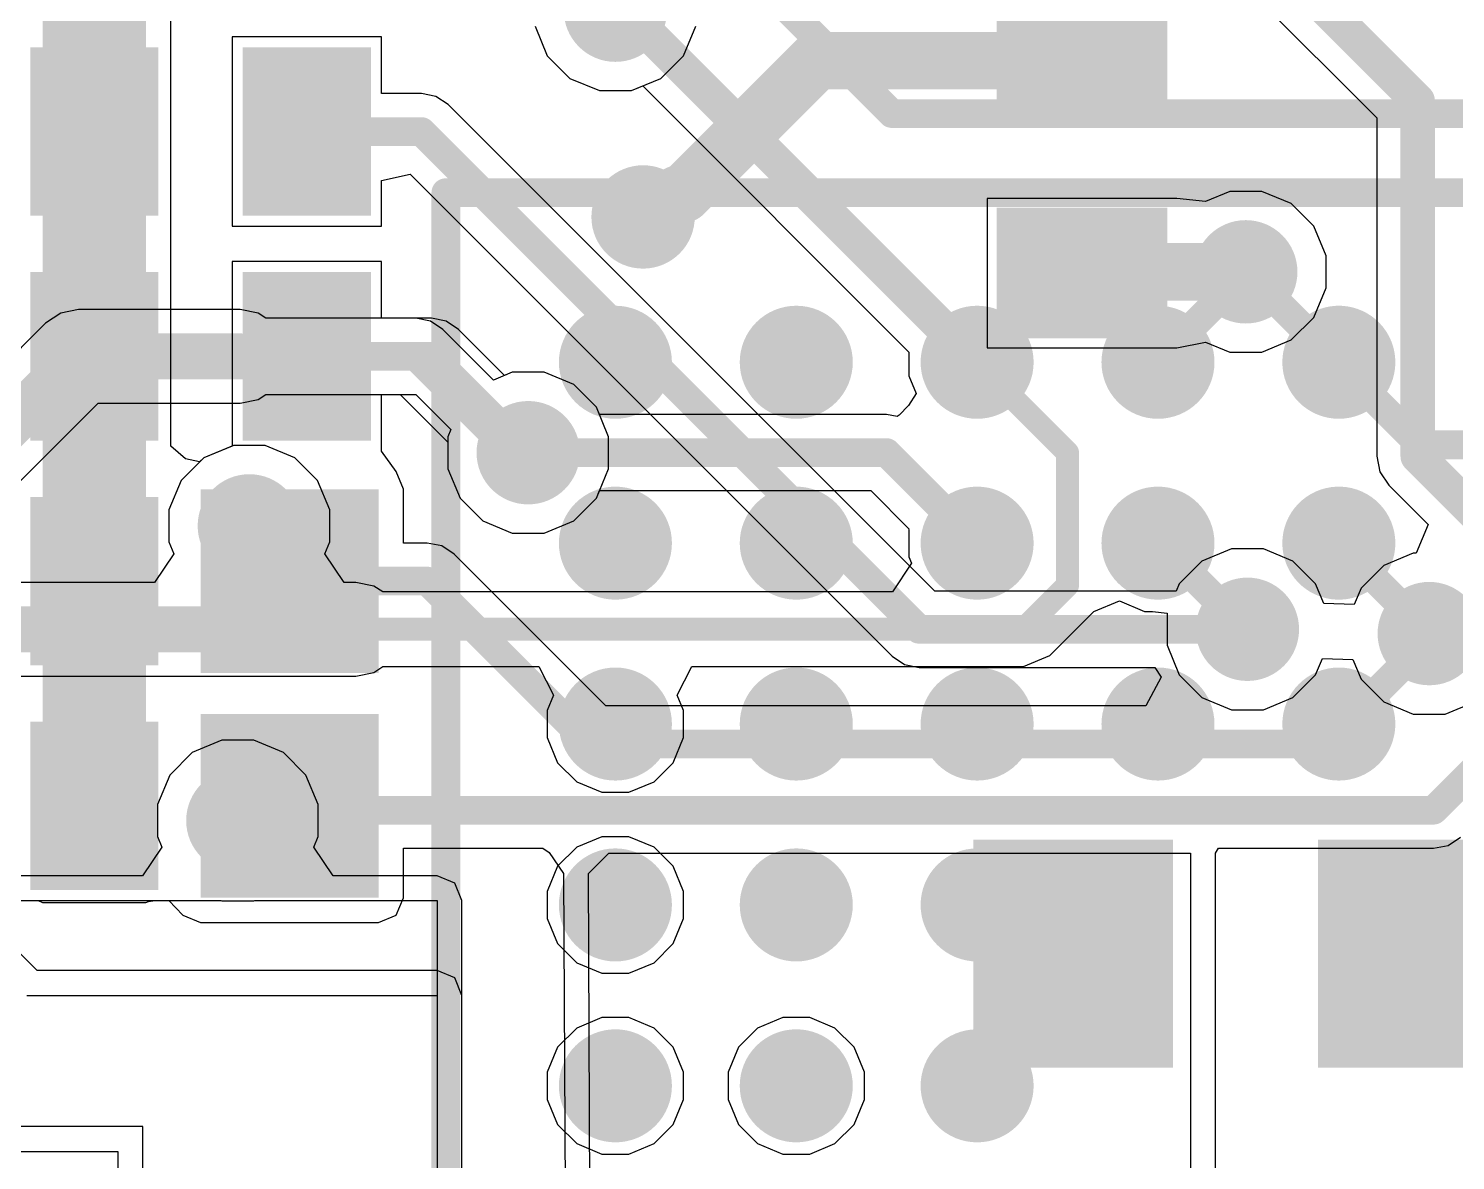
# Model space of a CAD drawing. Header units: millimetres. Extents: x -12 to 5428, y 0 to 5422.
# Drawn here: x 17.31 to 23.62, y 14.78 to 19.79 of the extents above; entities that cross this region are included whole.
import ezdxf

# ---------------------------------------------------------------- set-up
doc = ezdxf.new("R2010")
doc.units = ezdxf.units.MM
for name, color, linetype in [('BottomLayer', 5, 'Continuous'), ('BottomPaste', 16, 'Continuous'), ('BottomSolder', 6, 'Continuous'), ('TopLayer', 1, 'Continuous'), ('TopOverlay', 2, 'Continuous'), ('TopPaste', 8, 'Continuous'), ('TopSolder', 216, 'Continuous'), ('ViaHoleLayer', 16, 'Continuous')]:
    doc.layers.add(name, color=color, linetype=linetype)

# ---------------------------------------------------------------- blocks, each defined once
blk = doc.blocks.new('180_FCBGA__15X15__2')
at = {"layer": 'TopLayer'}
h = blk.add_hatch(color=1, dxfattribs=at)
edge = h.paths.add_edge_path()
edge.add_arc((5.2, -3.6), 0.2, 0, 360)
h = blk.add_hatch(color=1, dxfattribs=at)
edge = h.paths.add_edge_path()
edge.add_arc((6, -3.6), 0.2, 0, 360)
h = blk.add_hatch(color=1, dxfattribs=at)
edge = h.paths.add_edge_path()
edge.add_arc((6.8, -3.6), 0.2, 0, 360)
h = blk.add_hatch(color=1, dxfattribs=at)
edge = h.paths.add_edge_path()
edge.add_arc((5.2, -4.4), 0.2, 0, 360)
h = blk.add_hatch(color=1, dxfattribs=at)
edge = h.paths.add_edge_path()
edge.add_arc((6, -4.4), 0.2, 0, 360)
h = blk.add_hatch(color=1, dxfattribs=at)
edge = h.paths.add_edge_path()
edge.add_arc((6.8, -4.4), 0.2, 0, 360)
h = blk.add_hatch(color=1, dxfattribs=at)
edge = h.paths.add_edge_path()
edge.add_arc((3.6, -5.2), 0.2, 0, 360)
h = blk.add_hatch(color=1, dxfattribs=at)
edge = h.paths.add_edge_path()
edge.add_arc((4.4, -5.2), 0.2, 0, 360)
h = blk.add_hatch(color=1, dxfattribs=at)
edge = h.paths.add_edge_path()
edge.add_arc((5.2, -5.2), 0.2, 0, 360)
h = blk.add_hatch(color=1, dxfattribs=at)
edge = h.paths.add_edge_path()
edge.add_arc((6, -5.2), 0.2, 0, 360)
h = blk.add_hatch(color=1, dxfattribs=at)
edge = h.paths.add_edge_path()
edge.add_arc((6.8, -5.2), 0.2, 0, 360)
h = blk.add_hatch(color=1, dxfattribs=at)
edge = h.paths.add_edge_path()
edge.add_arc((3.6, -6), 0.2, 0, 360)
h = blk.add_hatch(color=1, dxfattribs=at)
edge = h.paths.add_edge_path()
edge.add_arc((4.4, -6), 0.2, 0, 360)
h = blk.add_hatch(color=1, dxfattribs=at)
edge = h.paths.add_edge_path()
edge.add_arc((5.2, -6), 0.2, 0, 360)
h = blk.add_hatch(color=1, dxfattribs=at)
edge = h.paths.add_edge_path()
edge.add_arc((6, -6), 0.2, 0, 360)
h = blk.add_hatch(color=1, dxfattribs=at)
edge = h.paths.add_edge_path()
edge.add_arc((6.8, -6), 0.2, 0, 360)
h = blk.add_hatch(color=1, dxfattribs=at)
edge = h.paths.add_edge_path()
edge.add_arc((3.6, -6.8), 0.2, 0, 360)
h = blk.add_hatch(color=1, dxfattribs=at)
edge = h.paths.add_edge_path()
edge.add_arc((4.4, -6.8), 0.2, 0, 360)
h = blk.add_hatch(color=1, dxfattribs=at)
edge = h.paths.add_edge_path()
edge.add_arc((5.2, -6.8), 0.2, 0, 360)
h = blk.add_hatch(color=1, dxfattribs=at)
edge = h.paths.add_edge_path()
edge.add_arc((6, -6.8), 0.2, 0, 360)
h = blk.add_hatch(color=1, dxfattribs=at)
edge = h.paths.add_edge_path()
edge.add_arc((6.8, -6.8), 0.2, 0, 360)
at = {"layer": 'TopPaste'}
h = blk.add_hatch(color=8, dxfattribs=at)
edge = h.paths.add_edge_path()
edge.add_arc((5.2, -3.6), 0.2, 0, 360)
h = blk.add_hatch(color=8, dxfattribs=at)
edge = h.paths.add_edge_path()
edge.add_arc((6, -3.6), 0.2, 0, 360)
h = blk.add_hatch(color=8, dxfattribs=at)
edge = h.paths.add_edge_path()
edge.add_arc((6.8, -3.6), 0.2, 0, 360)
h = blk.add_hatch(color=8, dxfattribs=at)
edge = h.paths.add_edge_path()
edge.add_arc((5.2, -4.4), 0.2, 0, 360)
h = blk.add_hatch(color=8, dxfattribs=at)
edge = h.paths.add_edge_path()
edge.add_arc((6, -4.4), 0.2, 0, 360)
h = blk.add_hatch(color=8, dxfattribs=at)
edge = h.paths.add_edge_path()
edge.add_arc((6.8, -4.4), 0.2, 0, 360)
h = blk.add_hatch(color=8, dxfattribs=at)
edge = h.paths.add_edge_path()
edge.add_arc((3.6, -5.2), 0.2, 0, 360)
h = blk.add_hatch(color=8, dxfattribs=at)
edge = h.paths.add_edge_path()
edge.add_arc((4.4, -5.2), 0.2, 0, 360)
h = blk.add_hatch(color=8, dxfattribs=at)
edge = h.paths.add_edge_path()
edge.add_arc((5.2, -5.2), 0.2, 0, 360)
h = blk.add_hatch(color=8, dxfattribs=at)
edge = h.paths.add_edge_path()
edge.add_arc((6, -5.2), 0.2, 0, 360)
h = blk.add_hatch(color=8, dxfattribs=at)
edge = h.paths.add_edge_path()
edge.add_arc((6.8, -5.2), 0.2, 0, 360)
h = blk.add_hatch(color=8, dxfattribs=at)
edge = h.paths.add_edge_path()
edge.add_arc((3.6, -6), 0.2, 0, 360)
h = blk.add_hatch(color=8, dxfattribs=at)
edge = h.paths.add_edge_path()
edge.add_arc((4.4, -6), 0.2, 0, 360)
h = blk.add_hatch(color=8, dxfattribs=at)
edge = h.paths.add_edge_path()
edge.add_arc((5.2, -6), 0.2, 0, 360)
h = blk.add_hatch(color=8, dxfattribs=at)
edge = h.paths.add_edge_path()
edge.add_arc((6, -6), 0.2, 0, 360)
h = blk.add_hatch(color=8, dxfattribs=at)
edge = h.paths.add_edge_path()
edge.add_arc((6.8, -6), 0.2, 0, 360)
h = blk.add_hatch(color=8, dxfattribs=at)
edge = h.paths.add_edge_path()
edge.add_arc((3.6, -6.8), 0.2, 0, 360)
h = blk.add_hatch(color=8, dxfattribs=at)
edge = h.paths.add_edge_path()
edge.add_arc((4.4, -6.8), 0.2, 0, 360)
h = blk.add_hatch(color=8, dxfattribs=at)
edge = h.paths.add_edge_path()
edge.add_arc((5.2, -6.8), 0.2, 0, 360)
h = blk.add_hatch(color=8, dxfattribs=at)
edge = h.paths.add_edge_path()
edge.add_arc((6, -6.8), 0.2, 0, 360)
h = blk.add_hatch(color=8, dxfattribs=at)
edge = h.paths.add_edge_path()
edge.add_arc((6.8, -6.8), 0.2, 0, 360)
at = {"layer": 'TopOverlay', "const_width": 0.127}
for points in [[(7.55, 7.55), (7.55, -7.55)], [(7.55, -7.55), (-7.55, -7.55)]]:
    blk.add_lwpolyline(points, dxfattribs=at)
at = {"layer": 'TopOverlay', "const_width": 0.0635}
blk.add_lwpolyline([(7.5183, -7.55, 1), (7.5818, -7.55, 1)], format="xyb", close=True, dxfattribs=at)
blk.add_lwpolyline([(7.5183, -7.55, 1), (7.5818, -7.55, 1)], format="xyb", close=True, dxfattribs=at)
at = {"layer": 'TopSolder'}
for points, const_width in [([(5.325, -3.6, 1), (5.075, -3.6, 1)], 0.25), ([(6.125, -3.6, 1), (5.875, -3.6, 1)], 0.25), ([(6.925, -3.6, 1), (6.675, -3.6, 1)], 0.25), ([(5.0125, -3.6, 1), (5.1375, -3.6, 1)], 0.125), ([(5.2625, -3.6, 1), (5.3875, -3.6, 1)], 0.125), ([(5.8125, -3.6, 1), (5.9375, -3.6, 1)], 0.125), ([(6.0625, -3.6, 1), (6.1875, -3.6, 1)], 0.125), ([(6.6125, -3.6, 1), (6.7375, -3.6, 1)], 0.125), ([(6.8625, -3.6, 1), (6.9875, -3.6, 1)], 0.125), ([(5.325, -4.4, 1), (5.075, -4.4, 1)], 0.25), ([(6.125, -4.4, 1), (5.875, -4.4, 1)], 0.25), ([(6.925, -4.4, 1), (6.675, -4.4, 1)], 0.25), ([(5.0125, -4.4, 1), (5.1375, -4.4, 1)], 0.125), ([(5.2625, -4.4, 1), (5.3875, -4.4, 1)], 0.125), ([(5.8125, -4.4, 1), (5.9375, -4.4, 1)], 0.125), ([(6.0625, -4.4, 1), (6.1875, -4.4, 1)], 0.125), ([(6.6125, -4.4, 1), (6.7375, -4.4, 1)], 0.125), ([(6.8625, -4.4, 1), (6.9875, -4.4, 1)], 0.125), ([(3.725, -5.2, 1), (3.475, -5.2, 1)], 0.25), ([(4.525, -5.2, 1), (4.275, -5.2, 1)], 0.25), ([(5.325, -5.2, 1), (5.075, -5.2, 1)], 0.25), ([(6.125, -5.2, 1), (5.875, -5.2, 1)], 0.25), ([(6.925, -5.2, 1), (6.675, -5.2, 1)], 0.25), ([(3.4125, -5.2, 1), (3.5375, -5.2, 1)], 0.125), ([(3.6625, -5.2, 1), (3.7875, -5.2, 1)], 0.125), ([(4.2125, -5.2, 1), (4.3375, -5.2, 1)], 0.125), ([(4.4625, -5.2, 1), (4.5875, -5.2, 1)], 0.125), ([(5.0125, -5.2, 1), (5.1375, -5.2, 1)], 0.125), ([(5.2625, -5.2, 1), (5.3875, -5.2, 1)], 0.125), ([(5.8125, -5.2, 1), (5.9375, -5.2, 1)], 0.125), ([(6.0625, -5.2, 1), (6.1875, -5.2, 1)], 0.125), ([(6.6125, -5.2, 1), (6.7375, -5.2, 1)], 0.125), ([(6.8625, -5.2, 1), (6.9875, -5.2, 1)], 0.125), ([(3.725, -6, 1), (3.475, -6, 1)], 0.25), ([(4.525, -6, 1), (4.275, -6, 1)], 0.25), ([(5.325, -6, 1), (5.075, -6, 1)], 0.25), ([(6.125, -6, 1), (5.875, -6, 1)], 0.25), ([(6.925, -6, 1), (6.675, -6, 1)], 0.25), ([(3.4125, -6, 1), (3.5375, -6, 1)], 0.125), ([(3.6625, -6, 1), (3.7875, -6, 1)], 0.125), ([(4.2125, -6, 1), (4.3375, -6, 1)], 0.125), ([(4.4625, -6, 1), (4.5875, -6, 1)], 0.125), ([(5.0125, -6, 1), (5.1375, -6, 1)], 0.125), ([(5.2625, -6, 1), (5.3875, -6, 1)], 0.125), ([(5.8125, -6, 1), (5.9375, -6, 1)], 0.125), ([(6.0625, -6, 1), (6.1875, -6, 1)], 0.125), ([(6.6125, -6, 1), (6.7375, -6, 1)], 0.125), ([(6.8625, -6, 1), (6.9875, -6, 1)], 0.125), ([(3.725, -6.8, 1), (3.475, -6.8, 1)], 0.25), ([(4.525, -6.8, 1), (4.275, -6.8, 1)], 0.25), ([(5.325, -6.8, 1), (5.075, -6.8, 1)], 0.25), ([(6.125, -6.8, 1), (5.875, -6.8, 1)], 0.25), ([(6.925, -6.8, 1), (6.675, -6.8, 1)], 0.25), ([(3.4125, -6.8, 1), (3.5375, -6.8, 1)], 0.125), ([(3.6625, -6.8, 1), (3.7875, -6.8, 1)], 0.125), ([(4.2125, -6.8, 1), (4.3375, -6.8, 1)], 0.125), ([(4.4625, -6.8, 1), (4.5875, -6.8, 1)], 0.125), ([(5.0125, -6.8, 1), (5.1375, -6.8, 1)], 0.125), ([(5.2625, -6.8, 1), (5.3875, -6.8, 1)], 0.125), ([(5.8125, -6.8, 1), (5.9375, -6.8, 1)], 0.125), ([(6.0625, -6.8, 1), (6.1875, -6.8, 1)], 0.125), ([(6.6125, -6.8, 1), (6.7375, -6.8, 1)], 0.125), ([(6.8625, -6.8, 1), (6.9875, -6.8, 1)], 0.125)]:
    blk.add_lwpolyline(points, format="xyb", close=True, dxfattribs=dict(at, const_width=const_width))
blk = doc.blocks.new('R___0402_B_84')
at = {"layer": 'BottomLayer'}
for points in [[(-0.2413, 0.3175), (-0.2413, -0.3175), (-0.6985, -0.3175), (-0.6985, 0.3175)], [(0.6985, 0.3175), (0.6985, -0.3175), (0.2413, -0.3175), (0.2413, 0.3175)]]:
    blk.add_hatch(color=5, dxfattribs=at).paths.add_polyline_path(points)
at = {"layer": 'BottomPaste'}
for points in [[(-0.2413, 0.3175), (-0.2413, -0.3175), (-0.6985, -0.3175), (-0.6985, 0.3175)], [(0.6985, 0.3175), (0.6985, -0.3175), (0.2413, -0.3175), (0.2413, 0.3175)]]:
    blk.add_hatch(color=16, dxfattribs=at).paths.add_polyline_path(points)
at = {"layer": 'BottomSolder'}
for points in [[(-0.1863, 0.3725), (-0.1863, -0.3725), (-0.7535, -0.3725), (-0.7535, 0.3725)], [(0.7535, 0.3725), (0.7535, -0.3725), (0.1863, -0.3725), (0.1863, 0.3725)]]:
    blk.add_hatch(color=6, dxfattribs=at).paths.add_polyline_path(points)
blk = doc.blocks.new('R___0402_B_88')
at = {"layer": 'BottomLayer'}
for points in [[(-0.2413, 0.3175), (-0.2413, -0.3175), (-0.6985, -0.3175), (-0.6985, 0.3175)], [(0.6985, 0.3175), (0.6985, -0.3175), (0.2413, -0.3175), (0.2413, 0.3175)]]:
    blk.add_hatch(color=5, dxfattribs=at).paths.add_polyline_path(points)
at = {"layer": 'BottomPaste'}
for points in [[(-0.2413, 0.3175), (-0.2413, -0.3175), (-0.6985, -0.3175), (-0.6985, 0.3175)], [(0.6985, 0.3175), (0.6985, -0.3175), (0.2413, -0.3175), (0.2413, 0.3175)]]:
    blk.add_hatch(color=16, dxfattribs=at).paths.add_polyline_path(points)
at = {"layer": 'BottomSolder'}
for points in [[(-0.1863, 0.3725), (-0.1863, -0.3725), (-0.7535, -0.3725), (-0.7535, 0.3725)], [(0.7535, 0.3725), (0.7535, -0.3725), (0.1863, -0.3725), (0.1863, 0.3725)]]:
    blk.add_hatch(color=6, dxfattribs=at).paths.add_polyline_path(points)
blk = doc.blocks.new('R___0402_B_90')
at = {"layer": 'BottomLayer'}
for points in [[(-0.2413, 0.3175), (-0.2413, -0.3175), (-0.6985, -0.3175), (-0.6985, 0.3175)], [(0.6985, 0.3175), (0.6985, -0.3175), (0.2413, -0.3175), (0.2413, 0.3175)]]:
    blk.add_hatch(color=5, dxfattribs=at).paths.add_polyline_path(points)
at = {"layer": 'BottomPaste'}
for points in [[(-0.2413, 0.3175), (-0.2413, -0.3175), (-0.6985, -0.3175), (-0.6985, 0.3175)], [(0.6985, 0.3175), (0.6985, -0.3175), (0.2413, -0.3175), (0.2413, 0.3175)]]:
    blk.add_hatch(color=16, dxfattribs=at).paths.add_polyline_path(points)
at = {"layer": 'BottomSolder'}
for points in [[(-0.1863, 0.3725), (-0.1863, -0.3725), (-0.7535, -0.3725), (-0.7535, 0.3725)], [(0.7535, 0.3725), (0.7535, -0.3725), (0.1863, -0.3725), (0.1863, 0.3725)]]:
    blk.add_hatch(color=6, dxfattribs=at).paths.add_polyline_path(points)
blk = doc.blocks.new('R___0402_B_91')
at = {"layer": 'BottomLayer'}
for points in [[(-0.2413, 0.3175), (-0.2413, -0.3175), (-0.6985, -0.3175), (-0.6985, 0.3175)], [(0.6985, 0.3175), (0.6985, -0.3175), (0.2413, -0.3175), (0.2413, 0.3175)]]:
    blk.add_hatch(color=5, dxfattribs=at).paths.add_polyline_path(points)
at = {"layer": 'BottomPaste'}
for points in [[(-0.2413, 0.3175), (-0.2413, -0.3175), (-0.6985, -0.3175), (-0.6985, 0.3175)], [(0.6985, 0.3175), (0.6985, -0.3175), (0.2413, -0.3175), (0.2413, 0.3175)]]:
    blk.add_hatch(color=16, dxfattribs=at).paths.add_polyline_path(points)
at = {"layer": 'BottomSolder'}
for points in [[(-0.1863, 0.3725), (-0.1863, -0.3725), (-0.7535, -0.3725), (-0.7535, 0.3725)], [(0.7535, 0.3725), (0.7535, -0.3725), (0.1863, -0.3725), (0.1863, 0.3725)]]:
    blk.add_hatch(color=6, dxfattribs=at).paths.add_polyline_path(points)
blk = doc.blocks.new('C___0402_B_147')
at = {"layer": 'BottomLayer'}
for points in [[(-0.2413, 0.3175), (-0.2413, -0.3175), (-0.6985, -0.3175), (-0.6985, 0.3175)], [(0.6985, 0.3175), (0.6985, -0.3175), (0.2413, -0.3175), (0.2413, 0.3175)]]:
    blk.add_hatch(color=5, dxfattribs=at).paths.add_polyline_path(points)
at = {"layer": 'BottomPaste'}
for points in [[(-0.2413, 0.3175), (-0.2413, -0.3175), (-0.6985, -0.3175), (-0.6985, 0.3175)], [(0.6985, 0.3175), (0.6985, -0.3175), (0.2413, -0.3175), (0.2413, 0.3175)]]:
    blk.add_hatch(color=16, dxfattribs=at).paths.add_polyline_path(points)
at = {"layer": 'BottomSolder'}
for points in [[(-0.1813, 0.3775), (-0.1813, -0.3775), (-0.7585, -0.3775), (-0.7585, 0.3775)], [(0.7585, 0.3775), (0.7585, -0.3775), (0.1813, -0.3775), (0.1813, 0.3775)]]:
    blk.add_hatch(color=6, dxfattribs=at).paths.add_polyline_path(points)
blk = doc.blocks.new('C___0603_B_161')
at = {"layer": 'BottomLayer'}
for points in [[(-1.143, -0.4445), (-1.143, 0.4445), (-0.381, 0.4445), (-0.381, -0.4445)], [(0.381, -0.4445), (0.381, 0.4445), (1.143, 0.4445), (1.143, -0.4445)]]:
    blk.add_hatch(color=5, dxfattribs=at).paths.add_polyline_path(points)
at = {"layer": 'BottomPaste'}
for points in [[(-1.143, -0.4445), (-1.143, 0.4445), (-0.381, 0.4445), (-0.381, -0.4445)], [(0.381, -0.4445), (0.381, 0.4445), (1.143, 0.4445), (1.143, -0.4445)]]:
    blk.add_hatch(color=16, dxfattribs=at).paths.add_polyline_path(points)
at = {"layer": 'BottomSolder'}
for points in [[(-1.203, -0.5045), (-1.203, 0.5045), (-0.321, 0.5045), (-0.321, -0.5045)], [(0.321, -0.5045), (0.321, 0.5045), (1.203, 0.5045), (1.203, -0.5045)]]:
    blk.add_hatch(color=6, dxfattribs=at).paths.add_polyline_path(points)

msp = doc.modelspace()

# ---------------------------------------------------------------- hatches: boundary and pattern name
at = {"layer": 'BottomLayer'}
for points in [[(17.3736, 16.0336), (17.8308, 16.0336), (17.8308, 20.6446), (17.3736, 20.6446)], [(18.0721, 16.9387), (18.8595, 16.9387), (18.8595, 17.7515), (18.0721, 17.7515)], [(18.0721, 15.9447), (18.8595, 15.9447), (18.8595, 16.7575), (18.0721, 16.7575)]]:
    msp.add_hatch(color=5, dxfattribs=at).paths.add_polyline_path(points)
h = msp.add_hatch(color=5, dxfattribs=at)
edge = h.paths.add_edge_path()
edge.add_arc((19.9072, 19.8699), 0.2286, 0, 360)
h = msp.add_hatch(color=5, dxfattribs=at)
edge = h.paths.add_edge_path()
edge.add_arc((20.0296, 18.9555), 0.2286, 0, 360)
h = msp.add_hatch(color=5, dxfattribs=at)
edge = h.paths.add_edge_path()
edge.add_arc((22.6954, 18.7128), 0.2286, 0, 360)
h = msp.add_hatch(color=5, dxfattribs=at)
edge = h.paths.add_edge_path()
edge.add_arc((19.5216, 17.9128), 0.2286, 0, 360)
h = msp.add_hatch(color=5, dxfattribs=at)
edge = h.paths.add_edge_path()
edge.add_arc((18.288, 17.5891), 0.2286, 0, 360)
h = msp.add_hatch(color=5, dxfattribs=at)
edge = h.paths.add_edge_path()
edge.add_arc((22.7027, 17.1319), 0.2286, 0, 360)
h = msp.add_hatch(color=5, dxfattribs=at)
edge = h.paths.add_edge_path()
edge.add_arc((23.5072, 17.1128), 0.2286, 0, 360)
h = msp.add_hatch(color=5, dxfattribs=at)
edge = h.paths.add_edge_path()
edge.add_arc((18.2372, 16.2858), 0.2286, 0, 360)
at = {"layer": 'TopLayer'}
h = msp.add_hatch(color=1, dxfattribs=at)
edge = h.paths.add_edge_path()
edge.add_arc((19.9072, 19.8699), 0.2286, 0, 360)
h = msp.add_hatch(color=1, dxfattribs=at)
edge = h.paths.add_edge_path()
edge.add_arc((20.0296, 18.9555), 0.2286, 0, 360)
h = msp.add_hatch(color=1, dxfattribs=at)
edge = h.paths.add_edge_path()
edge.add_arc((22.6954, 18.7128), 0.2286, 0, 360)
h = msp.add_hatch(color=1, dxfattribs=at)
edge = h.paths.add_edge_path()
edge.add_arc((19.5216, 17.9128), 0.2286, 0, 360)
h = msp.add_hatch(color=1, dxfattribs=at)
edge = h.paths.add_edge_path()
edge.add_arc((18.288, 17.5891), 0.2286, 0, 360)
h = msp.add_hatch(color=1, dxfattribs=at)
edge = h.paths.add_edge_path()
edge.add_arc((22.7027, 17.1319), 0.2286, 0, 360)
h = msp.add_hatch(color=1, dxfattribs=at)
edge = h.paths.add_edge_path()
edge.add_arc((23.5072, 17.1128), 0.2286, 0, 360)
h = msp.add_hatch(color=1, dxfattribs=at)
edge = h.paths.add_edge_path()
edge.add_arc((18.2372, 16.2858), 0.2286, 0, 360)
at = {"layer": 'ViaHoleLayer'}
h = msp.add_hatch(color=16, dxfattribs=at)
edge = h.paths.add_edge_path()
edge.add_arc((19.9072, 19.8699), 0.1016, 0, 360)
h = msp.add_hatch(color=16, dxfattribs=at)
edge = h.paths.add_edge_path()
edge.add_arc((20.0296, 18.9555), 0.1016, 0, 360)
h = msp.add_hatch(color=16, dxfattribs=at)
edge = h.paths.add_edge_path()
edge.add_arc((22.6954, 18.7128), 0.1016, 0, 360)
h = msp.add_hatch(color=16, dxfattribs=at)
edge = h.paths.add_edge_path()
edge.add_arc((19.5216, 17.9128), 0.1016, 0, 360)
h = msp.add_hatch(color=16, dxfattribs=at)
edge = h.paths.add_edge_path()
edge.add_arc((18.288, 17.5891), 0.1016, 0, 360)
h = msp.add_hatch(color=16, dxfattribs=at)
edge = h.paths.add_edge_path()
edge.add_arc((22.7027, 17.1319), 0.1016, 0, 360)
h = msp.add_hatch(color=16, dxfattribs=at)
edge = h.paths.add_edge_path()
edge.add_arc((23.5072, 17.1128), 0.1016, 0, 360)
h = msp.add_hatch(color=16, dxfattribs=at)
edge = h.paths.add_edge_path()
edge.add_arc((18.2372, 16.2858), 0.1016, 0, 360)

# ---------------------------------------------------------------- linework, layer by layer
at = {"layer": 'BottomLayer'}
for p, q in [((21.9628, 20.7055), (23.2747, 19.3936)), ((17.9408, 17.9416), (17.9408, 20.6446)), ((19.5516, 19.7992), (19.6057, 19.6685)), ((20.2087, 19.6685), (20.2628, 19.7992)), ((18.8722, 19.7522), (18.2118, 19.7522)), ((18.2118, 19.7522), (18.2118, 18.914)), ((18.8722, 19.5014), (18.8722, 19.7522)), ((19.6057, 19.6685), (19.7058, 19.5684)), ((20.1086, 19.5684), (20.2087, 19.6685)), ((19.7058, 19.5684), (19.8365, 19.5143)), ((19.9779, 19.5143), (20.1086, 19.5684)), ((19.8365, 19.5143), (19.9779, 19.5143)), ((19.0491, 19.5014), (18.8722, 19.5014)), ((19.1135, 19.4886), (19.0491, 19.5014)), ((19.1681, 19.4521), (19.1135, 19.4886)), ((21.32, 17.3002), (19.1681, 19.4521)), ((23.2747, 19.3936), (23.2747, 17.8976)), ((18.8722, 19.1169), (18.9992, 19.1449)), ((18.9992, 19.1449), (21.1313, 17.0128)), ((18.8722, 18.914), (18.8722, 19.1169)), ((22.6247, 19.0684), (22.5171, 19.0238)), ((22.7661, 19.0684), (22.6247, 19.0684)), ((22.8968, 19.0142), (22.7661, 19.0684)), ((22.3901, 19.0374), (21.5519, 19.0374)), ((21.5519, 19.0374), (21.5519, 18.377)), ((22.5171, 19.0238), (22.3901, 19.0374)), ((22.3901, 19.0374), (22.3901, 19.0374)), ((22.3901, 19.0374), (22.3901, 19.0374)), ((22.9969, 18.9142), (22.8968, 19.0142)), ((18.2118, 18.914), (18.8722, 18.914)), ((23.051, 18.7835), (22.9969, 18.9142)), ((18.8722, 18.7579), (18.2118, 18.7579)), ((18.2118, 18.7579), (18.2118, 17.9424)), ((18.8722, 18.5071), (18.8722, 18.7579)), ((23.051, 18.642), (23.051, 18.7835)), ((22.9969, 18.5113), (23.051, 18.642)), ((19.0944, 18.5071), (18.8722, 18.5071)), ((19.1588, 18.4943), (19.0944, 18.5071)), ((19.2134, 18.4578), (19.1588, 18.4943)), ((22.8968, 18.4113), (22.9969, 18.5113)), ((19.4169, 18.2543), (19.2134, 18.4578)), ((21.5519, 18.377), (22.3901, 18.377)), ((22.3901, 18.377), (22.5171, 18.4017)), ((22.3901, 18.377), (22.3901, 18.377)), ((22.5171, 18.4017), (22.6247, 18.3572)), ((22.7661, 18.3572), (22.8968, 18.4113)), ((22.6247, 18.3572), (22.7661, 18.3572)), ((19.4508, 18.2684), (19.4169, 18.2543)), ((19.5923, 18.2684), (19.4508, 18.2684)), ((19.723, 18.2142), (19.5923, 18.2684)), ((19.823, 18.1142), (19.723, 18.2142)), ((18.8722, 17.9197), (18.8722, 18.1705)), ((18.8722, 18.1705), (19.0247, 18.1705)), ((19.0247, 18.1705), (19.1793, 18.0158)), ((19.8772, 17.9835), (19.823, 18.1142)), ((19.1793, 18.0158), (19.166, 17.9835)), ((18.0063, 17.8858), (17.9408, 17.9416)), ((18.2118, 17.9424), (18.0866, 17.8905)), ((19.166, 17.9835), (19.166, 17.842)), ((19.8772, 17.842), (19.8772, 17.9835)), ((18.0678, 17.8717), (18.0063, 17.8858)), ((18.0866, 17.8905), (18.0678, 17.8717)), ((18.9372, 17.8292), (18.8722, 17.9197)), ((23.2747, 17.8976), (23.2885, 17.8282)), ((18.9695, 17.7515), (18.9372, 17.8292)), ((19.166, 17.842), (19.2201, 17.7113)), ((19.823, 17.7113), (19.8772, 17.842)), ((23.2885, 17.8282), (23.3278, 17.7694)), ((18.9695, 17.5134), (18.9695, 17.7515)), ((23.3278, 17.7694), (23.5019, 17.5954)), ((19.2201, 17.7113), (19.3201, 17.6113)), ((19.723, 17.6113), (19.823, 17.7113)), ((19.3201, 17.6113), (19.4508, 17.5572)), ((19.5923, 17.5572), (19.723, 17.6113)), ((19.4508, 17.5572), (19.5923, 17.5572)), ((23.5019, 17.5954), (23.4493, 17.4684)), ((19.0749, 17.5134), (18.9695, 17.5134)), ((19.1393, 17.5006), (19.0749, 17.5134)), ((19.1939, 17.4641), (19.1393, 17.5006)), ((22.632, 17.4875), (22.5013, 17.4333)), ((22.7734, 17.4875), (22.632, 17.4875)), ((22.9041, 17.4333), (22.7734, 17.4875)), ((19.8653, 16.7927), (19.1939, 17.4641)), ((22.5013, 17.4333), (22.4012, 17.3333)), ((23.0042, 17.3333), (22.9041, 17.4333)), ((23.4364, 17.4684), (23.3057, 17.4142)), ((23.4493, 17.4684), (23.4364, 17.4684)), ((23.3057, 17.4142), (23.2057, 17.3142)), ((22.3875, 17.3002), (21.32, 17.3002)), ((22.4012, 17.3333), (22.3875, 17.3002)), ((23.0402, 17.2464), (23.0042, 17.3333)), ((23.2057, 17.3142), (23.1756, 17.2416)), ((23.1756, 17.2416), (23.0402, 17.2464)), ((21.1313, 17.0128), (21.1859, 16.9764)), ((21.1859, 16.9764), (21.2503, 16.9635)), ((21.2503, 16.9635), (22.2927, 16.9635)), ((22.3219, 16.9197), (22.2541, 16.7927)), ((22.2927, 16.9635), (22.3219, 16.9197)), ((22.2541, 16.7927), (19.8653, 16.7927)), ((17.3496, 15.6228), (16.5435, 16.4288)), ((18.9695, 15.9447), (18.9695, 16.1634)), ((18.9695, 16.1634), (19.5868, 16.1634)), ((19.5868, 16.1634), (19.6141, 16.1448)), ((22.5609, 16.1417), (22.5755, 16.1634)), ((22.5755, 16.1634), (23.5262, 16.1634)), ((23.5262, 16.1634), (23.5906, 16.1763)), ((23.5906, 16.1763), (23.6452, 16.2127)), ((19.6141, 16.1448), (19.6777, 16.052)), ((19.788, 16.0517), (19.8776, 16.1417)), ((19.8776, 16.1417), (22.4509, 16.1417)), ((22.4509, 16.1417), (22.4509, 12.0146)), ((22.5609, 12.0146), (22.5609, 16.1417)), ((19.6777, 16.052), (19.6781, 16.0512)), ((19.6781, 16.0512), (19.6892, 13.5879)), ((19.7992, 13.5884), (19.788, 16.0517)), ((17.272, 15.932), (17.3534, 15.932)), ((17.3534, 15.932), (17.3736, 15.9236)), ((17.3736, 15.9236), (17.8308, 15.9236)), ((17.8308, 15.9236), (17.8419, 15.9282)), ((17.8419, 15.9282), (17.8694, 15.932)), ((17.8694, 15.932), (17.9324, 15.932)), ((17.9324, 15.932), (17.9943, 15.8669)), ((18.9372, 15.8669), (18.9695, 15.9447)), ((17.9943, 15.8669), (18.0721, 15.8347)), ((18.8595, 15.8347), (18.9372, 15.8669)), ((18.0721, 15.8347), (18.8595, 15.8347)), ((19.1185, 15.6228), (17.3496, 15.6228)), ((19.1963, 15.5905), (19.1185, 15.6228)), ((19.2285, 15.5128), (19.1963, 15.5905)), ((17.304, 15.5128), (19.1185, 15.5128)), ((19.1185, 15.5128), (19.1185, 13.5262)), ((19.2285, 13.5262), (19.2285, 15.5128))]:
    msp.add_line(p, q, dxfattribs=at)
for points, const_width in [([(22.0379, 20.8868), (23.456, 19.4687)], 0.1524), ([(20.2074, 19.0571), (20.7972, 19.647)], 0.254), ([(20.7972, 19.647), (21.971, 19.647)], 0.254), ([(23.456, 17.8976), (23.456, 19.4687)], 0.1524), ([(18.542, 19.3331), (19.0491, 19.3331)], 0.127), ([(19.0491, 19.3331), (21.2503, 17.1319)], 0.127), ([(20.1058, 18.9767), (20.1861, 19.0571)], 0.254), ([(20.1861, 19.0571), (20.2074, 19.0571)], 0.254), ([(20.1058, 18.9555), (20.1058, 18.9767)], 0.254), ([(21.971, 18.758), (22.0162, 18.7128)], 0.254), ([(22.0162, 18.7128), (22.6954, 18.7128)], 0.254), ([(18.542, 18.3388), (19.0944, 18.3388)], 0.127), ([(19.0944, 18.3388), (19.5204, 17.9128)], 0.127), ([(19.5204, 17.9128), (19.5216, 17.9128)], 0.127), ([(23.456, 17.8976), (23.809, 17.5446)], 0.1524), ([(18.288, 17.5891), (18.3769, 17.5891)], 0.127), ([(18.3769, 17.5891), (18.4262, 17.5397)], 0.127), ([(18.4262, 17.3451), (18.4262, 17.5397)], 0.127), ([(18.4262, 17.3451), (19.0749, 17.3451)], 0.127), ([(19.0749, 17.3451), (19.7956, 16.6244)], 0.127), ([(21.2503, 17.1319), (22.7027, 17.1319)], 0.127), ([(23.5262, 16.3318), (24.3072, 17.1128)], 0.127), ([(23.0442, 16.6244), (23.5199, 17.1001)], 0.127), ([(19.7956, 16.6244), (23.0442, 16.6244)], 0.127), ([(18.542, 16.3318), (18.542, 16.3511)], 0.127), ([(18.542, 16.3318), (23.5262, 16.3318)], 0.127)]:
    msp.add_lwpolyline(points, dxfattribs=dict(at, const_width=const_width))
for points, const_width in [([(20.7337, 19.647, 1), (20.8607, 19.647, 1)], 0.127), ([(20.7337, 19.647, 1), (20.8607, 19.647, 1)], 0.127), ([(21.9075, 19.647, 1), (22.0345, 19.647, 1)], 0.127), ([(23.4179, 19.4687, 1), (23.4941, 19.4687, 1)], 0.0762), ([(23.4179, 19.4687, 1), (23.4941, 19.4687, 1)], 0.0762), ([(18.5102, 19.3331, 1), (18.5737, 19.3331, 1)], 0.0635), ([(19.0173, 19.3331, 1), (19.0808, 19.3331, 1)], 0.0635), ([(19.0173, 19.3331, 1), (19.0808, 19.3331, 1)], 0.0635), ([(20.1226, 19.0571, 1), (20.2496, 19.0571, 1)], 0.127), ([(20.1226, 19.0571, 1), (20.2496, 19.0571, 1)], 0.127), ([(20.1439, 19.0571, 1), (20.2709, 19.0571, 1)], 0.127), ([(20.1439, 19.0571, 1), (20.2709, 19.0571, 1)], 0.127), ([(20.0423, 18.9767, 1), (20.1693, 18.9767, 1)], 0.127), ([(20.0423, 18.9767, 1), (20.1693, 18.9767, 1)], 0.127), ([(20.0423, 18.9555, 1), (20.1693, 18.9555, 1)], 0.127), ([(21.9075, 18.758, 1), (22.0345, 18.758, 1)], 0.127), ([(21.9527, 18.7128, 1), (22.0797, 18.7128, 1)], 0.127), ([(21.9527, 18.7128, 1), (22.0797, 18.7128, 1)], 0.127), ([(22.6319, 18.7128, 1), (22.7589, 18.7128, 1)], 0.127), ([(18.5102, 18.3388, 1), (18.5737, 18.3388, 1)], 0.0635), ([(19.0627, 18.3388, 1), (19.1262, 18.3388, 1)], 0.0635), ([(19.0627, 18.3388, 1), (19.1262, 18.3388, 1)], 0.0635), ([(19.4887, 17.9128, 1), (19.5522, 17.9128, 1)], 0.0635), ([(19.4887, 17.9128, 1), (19.5522, 17.9128, 1)], 0.0635), ([(19.4898, 17.9128, 1), (19.5533, 17.9128, 1)], 0.0635), ([(23.4179, 17.8976, 1), (23.4941, 17.8976, 1)], 0.0762), ([(23.4179, 17.8976, 1), (23.4941, 17.8976, 1)], 0.0762), ([(18.2562, 17.5891, 1), (18.3197, 17.5891, 1)], 0.0635), ([(18.3451, 17.5891, 1), (18.4086, 17.5891, 1)], 0.0635), ([(18.3451, 17.5891, 1), (18.4086, 17.5891, 1)], 0.0635), ([(18.3945, 17.5397, 1), (18.458, 17.5397, 1)], 0.0635), ([(18.3945, 17.5397, 1), (18.458, 17.5397, 1)], 0.0635), ([(18.3945, 17.3451, 1), (18.458, 17.3451, 1)], 0.0635), ([(18.3945, 17.3451, 1), (18.458, 17.3451, 1)], 0.0635), ([(19.0431, 17.3451, 1), (19.1066, 17.3451, 1)], 0.0635), ([(19.0431, 17.3451, 1), (19.1066, 17.3451, 1)], 0.0635), ([(21.2186, 17.1319, 1), (21.2821, 17.1319, 1)], 0.0635), ([(21.2186, 17.1319, 1), (21.2821, 17.1319, 1)], 0.0635), ([(22.671, 17.1319, 1), (22.7345, 17.1319, 1)], 0.0635), ([(23.4881, 17.1001, 1), (23.5516, 17.1001, 1)], 0.0635), ([(19.7638, 16.6244, 1), (19.8273, 16.6244, 1)], 0.0635), ([(19.7638, 16.6244, 1), (19.8273, 16.6244, 1)], 0.0635), ([(23.0124, 16.6244, 1), (23.0759, 16.6244, 1)], 0.0635), ([(23.0124, 16.6244, 1), (23.0759, 16.6244, 1)], 0.0635), ([(18.5102, 16.3511, 1), (18.5737, 16.3511, 1)], 0.0635), ([(18.5102, 16.3318, 1), (18.5737, 16.3318, 1)], 0.0635), ([(18.5102, 16.3318, 1), (18.5737, 16.3318, 1)], 0.0635), ([(23.4944, 16.3318, 1), (23.5579, 16.3318, 1)], 0.0635), ([(23.4944, 16.3318, 1), (23.5579, 16.3318, 1)], 0.0635)]:
    msp.add_lwpolyline(points, format="xyb", close=True, dxfattribs=dict(at, const_width=const_width))
at = {"layer": 'TopLayer'}
for p, q in [((19.5516, 19.7992), (19.6057, 19.6685)), ((19.6057, 19.6685), (19.7058, 19.5684)), ((19.7058, 19.5684), (19.8365, 19.5143)), ((19.8365, 19.5143), (19.9779, 19.5143)), ((19.9779, 19.5143), (20.0284, 19.5352)), ((20.0284, 19.5352), (21.2056, 18.358)), ((17.4536, 18.5302), (17.3864, 18.4853)), ((17.5329, 18.546), (17.4536, 18.5302)), ((18.2476, 18.546), (17.5329, 18.546)), ((18.3269, 18.5302), (18.2476, 18.546)), ((18.3614, 18.5071), (18.3269, 18.5302)), ((19.0246, 18.5071), (18.3614, 18.5071)), ((19.089, 18.4943), (19.0246, 18.5071)), ((19.1436, 18.4578), (19.089, 18.4943)), ((17.3864, 18.4853), (16.8541, 17.953)), ((17.3864, 18.4853), (17.3864, 18.4853)), ((19.3676, 18.2339), (19.1436, 18.4578)), ((21.2056, 18.358), (21.2056, 18.2528)), ((19.4508, 18.2684), (19.3676, 18.2339)), ((19.5923, 18.2684), (19.4508, 18.2684)), ((19.723, 18.2142), (19.5923, 18.2684)), ((21.2056, 18.2528), (21.2377, 18.1752)), ((19.823, 18.1142), (19.723, 18.2142)), ((13.4388, 13.9517), (17.6187, 18.1316)), ((17.6187, 18.1316), (18.2476, 18.1316)), ((18.2476, 18.1316), (18.3269, 18.1474)), ((18.3269, 18.1474), (18.3614, 18.1705)), ((18.3614, 18.1705), (18.9549, 18.1705)), ((18.9549, 18.1705), (19.166, 17.9594)), ((21.204, 18.1214), (21.1622, 18.0786)), ((21.2377, 18.1752), (21.204, 18.1214)), ((19.8365, 18.0817), (19.823, 18.1142)), ((21.1066, 18.0817), (19.8365, 18.0817)), ((21.1533, 18.0724), (21.1066, 18.0817)), ((21.1622, 18.0786), (21.1533, 18.0724)), ((18.2173, 17.9447), (18.0866, 17.8905)), ((18.3587, 17.9447), (18.2173, 17.9447)), ((18.4894, 17.8905), (18.3587, 17.9447)), ((19.166, 17.9594), (19.166, 17.842)), ((18.0866, 17.8905), (17.9865, 17.7905)), ((18.5894, 17.7905), (18.4894, 17.8905)), ((19.166, 17.842), (19.2201, 17.7113)), ((17.9865, 17.7905), (17.9324, 17.6598)), ((18.6436, 17.6598), (18.5894, 17.7905)), ((19.823, 17.7113), (19.837, 17.745)), ((19.837, 17.745), (21.0369, 17.745)), ((21.0369, 17.745), (21.2066, 17.5753)), ((19.2201, 17.7113), (19.3201, 17.6113)), ((19.723, 17.6113), (19.823, 17.7113)), ((17.9324, 17.6598), (17.9324, 17.5183)), ((18.6436, 17.5183), (18.6436, 17.6598)), ((19.3201, 17.6113), (19.4508, 17.5572)), ((19.5923, 17.5572), (19.723, 17.6113)), ((19.4508, 17.5572), (19.5923, 17.5572)), ((21.2066, 17.5753), (21.2056, 17.5728)), ((21.2056, 17.5728), (21.2056, 17.4528)), ((17.9324, 17.5183), (17.954, 17.4661)), ((18.6219, 17.4661), (18.6436, 17.5183)), ((17.954, 17.4661), (17.8692, 17.3391)), ((18.7068, 17.3391), (18.6219, 17.4661)), ((21.2176, 17.4238), (21.1327, 17.2968)), ((21.2056, 17.4528), (21.2176, 17.4238)), ((17.8692, 17.3391), (17.1932, 17.3391)), ((18.7596, 17.3391), (18.7068, 17.3391)), ((18.8389, 17.3233), (18.7596, 17.3391)), ((18.8784, 17.2968), (18.8389, 17.3233)), ((21.1327, 17.2968), (18.8784, 17.2968)), ((22.0238, 17.21), (22.1364, 17.2571)), ((22.1364, 17.2571), (22.2472, 17.2112)), ((21.8291, 17.0152), (22.0238, 17.21)), ((22.2472, 17.2112), (22.2834, 17.2112)), ((22.2834, 17.2112), (22.3471, 17.2026)), ((22.3471, 17.2026), (22.3471, 17.0611)), ((22.3471, 17.0611), (22.4012, 16.9304)), ((21.7124, 16.9669), (21.8291, 17.0152)), ((23.0042, 16.9304), (23.0342, 17.003)), ((23.0342, 17.003), (23.1697, 16.9982)), ((23.1697, 16.9982), (23.2057, 16.9113)), ((17.279, 16.9247), (18.7596, 16.9247)), ((18.7596, 16.9247), (18.8389, 16.9405)), ((18.8389, 16.9405), (18.8785, 16.9669)), ((18.8785, 16.9669), (19.5689, 16.9669)), ((19.5689, 16.9669), (19.6334, 16.8399)), ((20.181, 16.8399), (20.2455, 16.9669)), ((20.2455, 16.9669), (21.7124, 16.9669)), ((22.4012, 16.9304), (22.5013, 16.8304)), ((22.9041, 16.8304), (23.0042, 16.9304)), ((23.2057, 16.9113), (23.3057, 16.8113)), ((19.6334, 16.8399), (19.6056, 16.7728)), ((20.2088, 16.7728), (20.181, 16.8399)), ((22.5013, 16.8304), (22.632, 16.7763)), ((22.7734, 16.7763), (22.9041, 16.8304)), ((23.3057, 16.8113), (23.4364, 16.7572)), ((23.5779, 16.7572), (23.7086, 16.8113)), ((19.6056, 16.7728), (19.6056, 16.6528)), ((20.2088, 16.6528), (20.2088, 16.7728)), ((22.632, 16.7763), (22.7734, 16.7763)), ((23.4364, 16.7572), (23.5779, 16.7572)), ((18.1665, 16.6414), (18.0358, 16.5873)), ((18.3079, 16.6414), (18.1665, 16.6414)), ((18.4386, 16.5873), (18.3079, 16.6414)), ((19.6056, 16.6528), (19.6515, 16.5419)), ((20.1629, 16.5419), (20.2088, 16.6528)), ((18.0358, 16.5873), (17.9357, 16.4872)), ((18.5386, 16.4872), (18.4386, 16.5873)), ((19.6515, 16.5419), (19.7364, 16.4571)), ((20.078, 16.4571), (20.1629, 16.5419)), ((17.9357, 16.4872), (17.8816, 16.3565)), ((18.5928, 16.3565), (18.5386, 16.4872)), ((19.7364, 16.4571), (19.8472, 16.4112)), ((19.8472, 16.4112), (19.9672, 16.4112)), ((19.9672, 16.4112), (20.078, 16.4571)), ((17.8816, 16.3565), (17.8816, 16.2151)), ((18.5928, 16.2151), (18.5928, 16.3565)), ((17.9007, 16.1689), (17.8158, 16.0419)), ((17.8816, 16.2151), (17.9007, 16.1689)), ((18.5737, 16.1689), (18.5928, 16.2151)), ((18.6585, 16.0419), (18.5737, 16.1689)), ((19.7364, 16.1685), (19.6515, 16.0836)), ((19.8472, 16.2144), (19.7364, 16.1685)), ((19.9672, 16.2144), (19.8472, 16.2144)), ((20.078, 16.1685), (19.9672, 16.2144)), ((20.1629, 16.0836), (20.078, 16.1685)), ((17.8158, 16.0419), (16.8465, 16.0419)), ((19.1185, 16.0419), (18.6585, 16.0419)), ((19.1963, 16.0097), (19.1185, 16.0419)), ((19.6515, 16.0836), (19.6056, 15.9728)), ((20.2088, 15.9728), (20.1629, 16.0836)), ((19.2285, 15.9319), (19.1963, 16.0097)), ((19.6056, 15.9728), (19.6056, 15.8528)), ((20.2088, 15.8528), (20.2088, 15.9728)), ((16.8465, 15.9319), (18.1623, 15.9319)), ((18.1623, 15.9319), (18.1665, 15.9302)), ((18.1665, 15.9302), (18.3079, 15.9302)), ((18.3079, 15.9302), (18.3121, 15.9319)), ((18.3121, 15.9319), (19.1185, 15.9319)), ((19.1185, 15.9319), (19.1185, 13.199)), ((19.2285, 13.199), (19.2285, 15.9319)), ((19.6056, 15.8528), (19.6515, 15.7419)), ((20.1629, 15.7419), (20.2088, 15.8528)), ((19.6515, 15.7419), (19.7364, 15.6571)), ((20.078, 15.6571), (20.1629, 15.7419)), ((19.7364, 15.6571), (19.8472, 15.6112)), ((19.9672, 15.6112), (20.078, 15.6571)), ((19.8472, 15.6112), (19.9672, 15.6112)), ((19.8472, 15.4144), (19.7364, 15.3685)), ((19.9672, 15.4144), (19.8472, 15.4144)), ((20.078, 15.3685), (19.9672, 15.4144)), ((20.6472, 15.4144), (20.5364, 15.3685)), ((20.7672, 15.4144), (20.6472, 15.4144)), ((20.878, 15.3685), (20.7672, 15.4144)), ((19.7364, 15.3685), (19.6515, 15.2836)), ((20.1629, 15.2836), (20.078, 15.3685)), ((20.5364, 15.3685), (20.4515, 15.2836)), ((20.9629, 15.2836), (20.878, 15.3685)), ((19.6515, 15.2836), (19.6056, 15.1728)), ((20.2088, 15.1728), (20.1629, 15.2836)), ((20.4515, 15.2836), (20.4056, 15.1728)), ((21.0088, 15.1728), (20.9629, 15.2836)), ((19.6056, 15.1728), (19.6056, 15.0528)), ((20.2088, 15.0528), (20.2088, 15.1728)), ((20.4056, 15.1728), (20.4056, 15.0528)), ((21.0088, 15.0528), (21.0088, 15.1728)), ((19.6056, 15.0528), (19.6515, 14.9419)), ((20.1629, 14.9419), (20.2088, 15.0528)), ((20.4056, 15.0528), (20.4515, 14.9419)), ((20.9629, 14.9419), (21.0088, 15.0528)), ((17.8166, 14.9323), (16.0128, 14.9323)), ((17.8166, 10.6491), (17.8166, 14.9323)), ((19.6515, 14.9419), (19.7364, 14.8571)), ((20.078, 14.8571), (20.1629, 14.9419)), ((20.4515, 14.9419), (20.5364, 14.8571)), ((20.878, 14.8571), (20.9629, 14.9419)), ((19.7364, 14.8571), (19.8472, 14.8112)), ((19.9672, 14.8112), (20.078, 14.8571)), ((20.5364, 14.8571), (20.6472, 14.8112)), ((20.7672, 14.8112), (20.878, 14.8571)), ((16.0128, 14.8223), (17.7067, 14.8223)), ((17.7067, 14.8223), (17.7067, 10.6491)), ((19.8472, 14.8112), (19.9672, 14.8112)), ((20.6472, 14.8112), (20.7672, 14.8112))]:
    msp.add_line(p, q, dxfattribs=at)
for points, const_width in [([(20.2157, 20.3272), (21.1301, 19.4127)], 0.127), ([(19.9501, 19.8699), (21.5072, 18.3128)], 0.1524), ([(21.1301, 19.4127), (26.0073, 19.4127)], 0.127), ([(22.3072, 18.3187), (22.6954, 18.7069)], 0.127), ([(22.6954, 18.7128), (22.7013, 18.7128)], 0.127), ([(22.6954, 18.7069), (22.6954, 18.7128)], 0.127), ([(22.7013, 18.7128), (23.4664, 17.9477)], 0.127), ([(13.2316, 14.0375), (17.5329, 18.3388)], 0.2032), ([(17.5329, 18.3388), (18.2476, 18.3388)], 0.2032), ([(18.2476, 18.3388), (19.0246, 18.3388)], 0.127), ([(19.0246, 18.3388), (19.4506, 17.9128)], 0.127), ([(22.3072, 18.3128), (22.3072, 18.3187)], 0.127), ([(21.5072, 18.3128), (21.9072, 17.9128)], 0.1016), ([(23.4664, 17.9477), (24.3421, 17.9477)], 0.127), ([(19.4506, 17.9128), (19.5216, 17.9128)], 0.127), ([(19.4818, 17.9133), (21.1066, 17.9133)], 0.127), ([(21.1066, 17.9133), (21.5072, 17.5128)], 0.127), ([(21.9072, 17.3266), (21.9072, 17.9128)], 0.1016), ([(22.3072, 17.5128), (22.3145, 17.5128)], 0.127), ([(22.3145, 17.5128), (22.6954, 17.1319)], 0.127), ([(23.1072, 17.5128), (23.5072, 17.1128)], 0.127), ([(21.7124, 17.1319), (21.9072, 17.3266)], 0.1016), ([(17.1932, 17.1319), (18.7596, 17.1319)], 0.2032), ([(18.7596, 17.1319), (21.7124, 17.1319)], 0.1016), ([(22.6954, 17.1319), (22.7027, 17.1319)], 0.127), ([(23.5072, 17.1128), (23.5199, 17.1001)], 0.127)]:
    msp.add_lwpolyline(points, dxfattribs=dict(at, const_width=const_width))
for points, const_width in [([(21.0984, 19.4127, 1), (21.1619, 19.4127, 1)], 0.0635), ([(21.0984, 19.4127, 1), (21.1619, 19.4127, 1)], 0.0635), ([(22.6636, 18.7128, 1), (22.7271, 18.7128, 1)], 0.0635), ([(22.6636, 18.7128, 1), (22.7271, 18.7128, 1)], 0.0635), ([(22.6636, 18.7069, 1), (22.7271, 18.7069, 1)], 0.0635), ([(22.6636, 18.7069, 1), (22.7271, 18.7069, 1)], 0.0635), ([(22.6695, 18.7128, 1), (22.733, 18.7128, 1)], 0.0635), ([(22.6695, 18.7128, 1), (22.733, 18.7128, 1)], 0.0635), ([(17.4821, 18.3388, 1), (17.5837, 18.3388, 1)], 0.1016), ([(17.4821, 18.3388, 1), (17.5837, 18.3388, 1)], 0.1016), ([(18.1968, 18.3388, 1), (18.2984, 18.3388, 1)], 0.1016), ([(18.2158, 18.3388, 1), (18.2793, 18.3388, 1)], 0.0635), ([(18.9929, 18.3388, 1), (19.0564, 18.3388, 1)], 0.0635), ([(18.9929, 18.3388, 1), (19.0564, 18.3388, 1)], 0.0635), ([(21.4691, 18.3128, 1), (21.5453, 18.3128, 1)], 0.0762), ([(22.2754, 18.3187, 1), (22.3389, 18.3187, 1)], 0.0635), ([(22.2754, 18.3187, 1), (22.3389, 18.3187, 1)], 0.0635), ([(22.2754, 18.3128, 1), (22.3389, 18.3128, 1)], 0.0635), ([(21.4818, 18.3128, 1), (21.5326, 18.3128, 1)], 0.0508), ([(23.4346, 17.9477, 1), (23.4981, 17.9477, 1)], 0.0635), ([(23.4346, 17.9477, 1), (23.4981, 17.9477, 1)], 0.0635), ([(19.4189, 17.9128, 1), (19.4824, 17.9128, 1)], 0.0635), ([(19.4189, 17.9128, 1), (19.4824, 17.9128, 1)], 0.0635), ([(19.4501, 17.9133, 1), (19.5135, 17.9133, 1)], 0.0635), ([(19.4898, 17.9128, 1), (19.5533, 17.9128, 1)], 0.0635), ([(21.0749, 17.9133, 1), (21.1384, 17.9133, 1)], 0.0635), ([(21.0749, 17.9133, 1), (21.1384, 17.9133, 1)], 0.0635), ([(21.8818, 17.9128, 1), (21.9326, 17.9128, 1)], 0.0508), ([(21.8818, 17.9128, 1), (21.9326, 17.9128, 1)], 0.0508), ([(21.4754, 17.5128, 1), (21.5389, 17.5128, 1)], 0.0635), ([(22.2754, 17.5128, 1), (22.3389, 17.5128, 1)], 0.0635), ([(22.2827, 17.5128, 1), (22.3462, 17.5128, 1)], 0.0635), ([(22.2827, 17.5128, 1), (22.3462, 17.5128, 1)], 0.0635), ([(23.0754, 17.5128, 1), (23.1389, 17.5128, 1)], 0.0635), ([(21.8818, 17.3266, 1), (21.9326, 17.3266, 1)], 0.0508), ([(21.8818, 17.3266, 1), (21.9326, 17.3266, 1)], 0.0508), ([(18.7088, 17.1319, 1), (18.8104, 17.1319, 1)], 0.1016), ([(18.7342, 17.1319, 1), (18.785, 17.1319, 1)], 0.0508), ([(21.687, 17.1319, 1), (21.7378, 17.1319, 1)], 0.0508), ([(21.687, 17.1319, 1), (21.7378, 17.1319, 1)], 0.0508), ([(22.6636, 17.1319, 1), (22.7271, 17.1319, 1)], 0.0635), ([(22.6636, 17.1319, 1), (22.7271, 17.1319, 1)], 0.0635), ([(22.671, 17.1319, 1), (22.7345, 17.1319, 1)], 0.0635), ([(23.4754, 17.1128, 1), (23.5389, 17.1128, 1)], 0.0635), ([(23.4754, 17.1128, 1), (23.5389, 17.1128, 1)], 0.0635), ([(23.4881, 17.1001, 1), (23.5516, 17.1001, 1)], 0.0635)]:
    msp.add_lwpolyline(points, format="xyb", close=True, dxfattribs=dict(at, const_width=const_width))

# ---------------------------------------------------------------- block references
for name, p, rotation in [('C___0402_B_147', (21.971, 19.1771), 270), ('R___0402_B_88', (18.0721, 19.3331), 180), ('180_FCBGA__15X15__2', (26.7072, 11.5128), 180), ('R___0402_B_84', (18.0721, 18.3388), 180), ('R___0402_B_90', (18.0721, 17.3451), 180), ('R___0402_B_91', (18.0721, 16.3511), 180), ('C___0603_B_161', (22.694, 15.6972), 180)]:
    msp.add_blockref(name, p, dxfattribs=dict(rotation=rotation))

doc.saveas('drawing.dxf')
